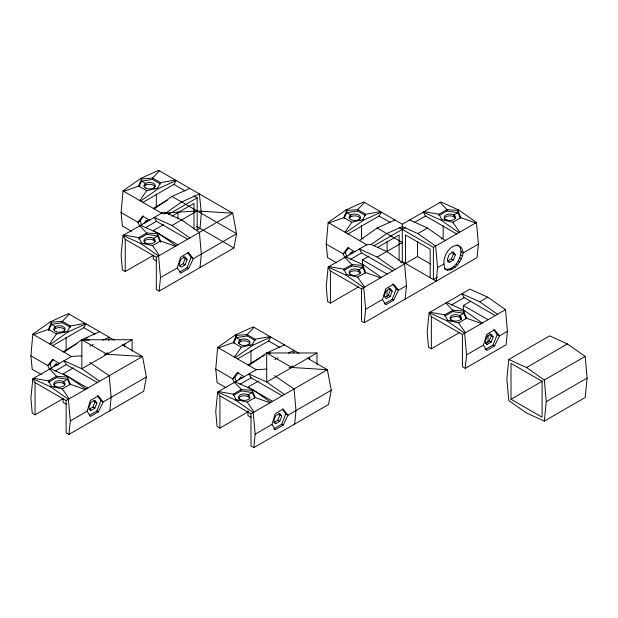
<?xml version="1.0" encoding="UTF-8"?>
<svg xmlns="http://www.w3.org/2000/svg" width="618" height="618" viewBox="0 0 618 618"><rect width="100%" height="100%" fill="white"/><g stroke="black" fill="none" stroke-linecap="round" stroke-linejoin="round"><path stroke-width="0.93" d="M41.321 374.547L32.236 369.301L30.9 355.829L32.824 334.183L50.599 321.7L68.382 313.658L114.129 340.07M131.588 231.294L122.418 226.003L121.089 212.53L123.013 190.892L140.788 178.409L158.571 170.359L232.731 213.179L236.578 233.712L233.905 247.949L159.158 291.109L156.323 289.471L156.323 257.289L232.731 213.179L197.173 210.962L161.615 213.179M226.165 387.78L217.072 382.534L215.744 369.062L217.667 347.424L235.443 334.941L253.226 326.891L298.973 353.303M336.656 262.835L327.563 257.582L326.234 244.11L328.158 222.472L345.933 209.989L363.716 201.947L402.318 224.234L440.92 201.947L458.703 209.989L476.478 222.472L478.402 244.11L477.065 257.582L364.303 322.689L361.468 321.059L361.468 288.869L404.558 263.994L406.482 285.64L405.145 299.104M68.969 434.4L143.724 391.248L146.389 377.003L142.542 356.47L66.141 400.588L66.141 432.77L68.969 434.4L70.305 420.928L68.382 399.29L50.599 386.806L32.824 378.757L30.9 398.177L32.236 413.195L35.064 414.825L63.407 398.463M109.819 410.823L111.147 397.351L109.224 375.705L89.703 362.434M159.158 291.109L160.495 277.636L158.571 255.999L140.788 243.515L123.013 235.466L121.089 254.886L122.418 269.896L125.253 271.534L153.596 255.172M200 267.524L201.337 254.052L199.413 232.414L181.638 219.931L164.705 212.268M253.813 447.641L328.56 404.481L331.233 390.236L327.385 369.711L250.985 413.821L250.985 446.003L253.813 447.641L255.149 434.168L253.226 412.523L235.443 400.039L217.667 391.997L215.744 411.418L217.072 426.428L219.908 428.065L248.251 411.696M294.655 424.056L295.991 410.584L294.068 388.946L274.539 375.667M364.303 322.689L365.64 309.216L363.716 287.579L345.933 275.095L328.158 267.046L326.234 286.466L327.563 301.476L330.398 303.114L358.494 286.891M330.398 303.114L330.398 270.931L328.158 267.046L366.76 244.759L371.24 244.481L386.783 233.573L402.318 226.543L417.853 233.573L435.636 246.057L437.559 267.694L436.223 281.167L402.318 261.592L400.711 262.519M465.254 368.351L506.096 344.767L507.432 331.294L505.509 309.657L462.418 334.531L462.418 366.713L465.254 368.351L466.582 354.879L464.659 333.241L446.884 320.75L429.101 312.708L427.177 332.129L428.513 347.138L431.349 348.776L459.684 332.414M508.776 359.483L506.853 378.904L508.776 400.541L526.551 413.025L544.334 421.074L585.176 397.49L587.1 378.069L585.176 356.431L567.401 343.948L549.618 335.898L508.776 359.483L526.551 367.532L544.334 380.016L546.258 401.654L544.334 421.074M444.535 268.923C453.844 271.279 460.557 259.684 460.943 251.603A13.588 7.849 -60 0 0 458.695 245.771M107.223 352.414L106.984 354.253L104.187 354.431M108.783 340.572L109.224 337.235L102.688 340.194M292.067 365.655L291.827 367.486L289.031 367.664M293.743 352.978L294.068 350.476L288.351 353.063M437.559 267.694L443.963 263.994L444.728 268.498L446.041 269.796C455.118 271.48 461.77 260.742 463.183 252.901L478.402 244.11M87.123 411.217L90.375 400.464L98.386 395.844L103.136 401.97L98.386 411.858L90.375 416.486L87.123 411.217L70.305 420.928M177.312 267.926L180.564 257.173L188.575 252.546L193.326 258.679L188.575 268.567L180.564 273.187L177.312 267.926L160.495 277.636M255.149 434.168L271.966 424.458L275.219 413.705L283.229 409.077L287.98 415.211L283.229 425.099L275.219 429.719L273.728 428.861L281.738 424.234L285.74 413.913L282.233 408.931M382.457 299.506L385.709 288.753L393.72 284.133L398.471 290.259L393.72 300.147L385.709 304.774L382.457 299.506L365.64 309.216M483.4 345.168L486.66 334.415L494.663 329.788L499.421 335.922L494.663 345.81L486.66 350.429L483.4 345.168L466.582 354.879M88.961 409.355L92.97 407.038L94.971 401.878L93.967 400.456M94.894 408.15L96.895 402.99L94.894 400.14L90.885 402.449L88.884 407.61L90.885 410.46L94.894 408.15L92.97 407.038M89.687 415.157L96.895 411.001L100.896 400.68L97.397 395.69M179.15 266.057L183.16 263.747L185.161 258.587L183.654 256.447M185.076 264.859L187.084 259.699L185.076 256.849L181.074 259.158L179.073 264.319L181.074 267.169L185.076 264.859L183.16 263.747M179.869 271.866L187.084 267.702L191.086 257.382L187.578 252.399M273.805 422.588L277.814 420.279L279.815 415.118L278.811 413.689M279.73 421.383L281.738 416.223L279.73 413.38L275.728 415.69L273.728 420.85L275.728 423.701L279.73 421.383L277.814 420.279M385.099 297.181L388.305 295.327L390.306 290.166L388.799 288.034M390.221 296.439L392.229 291.279L390.221 288.428L386.219 290.738L384.218 295.898L386.219 298.749L390.221 296.439L388.305 295.327M384.218 303.909L392.229 299.29L396.231 288.961L392.724 283.979M447.409 261.205L451.41 258.888L453.411 253.728L451.912 251.596M453.334 260L455.335 254.84L453.334 251.989L449.332 254.307L447.324 259.467L449.332 262.31L453.334 260L451.41 258.888M485.246 343.299L489.247 340.989L491.248 335.829L489.75 333.689M491.171 342.102L493.172 336.934L491.171 334.091L487.169 336.401L485.161 341.561L487.169 344.411L491.171 342.102L489.247 340.989M485.161 349.572L493.172 344.944L497.181 334.624L493.674 329.641M33.619 334.647L48.474 329.348L51.402 322.163L62.341 321.337L70.352 325.964L85.199 323.368M123.809 191.356L138.656 186.049L141.592 178.872L152.53 178.046L160.541 182.665L175.388 180.07M218.463 347.888L233.31 342.581L236.246 335.396L247.185 334.57L255.195 339.197L270.043 336.601M328.954 222.936L343.801 217.636L346.737 210.452L357.675 209.626L365.686 214.245L380.534 211.657M48.474 330.7L51.402 324.38L51.402 322.163L50.599 321.7M139.027 186.613L141.592 181.089L141.592 178.872L140.788 178.409M233.681 343.144L236.246 337.621L236.246 335.396L235.443 334.941M344.172 218.2L346.737 212.669L346.737 210.452L345.933 209.989M49.641 343.894L56.477 333.967L67.424 331.41L70.352 325.964M139.83 200.603L146.667 190.676L157.605 188.119L160.541 182.665M234.485 357.134L241.321 347.208L252.26 344.651L255.195 339.197M344.975 232.183L351.812 222.256L362.751 219.699L365.686 214.245M52.684 345.655L83.762 327.71L86.002 323.832L68.219 331.874L50.444 344.357M142.874 202.356L173.944 184.419L176.192 180.533L158.409 188.583L140.626 201.066M237.528 358.888L268.598 340.951L270.846 337.065L253.063 345.107L235.288 357.598M348.019 233.944L379.089 215.999L381.337 212.113L363.554 220.162L345.771 232.646M121.089 212.53L137.907 222.241L140.147 220.95L143.654 215.96M144.156 223.26L146.157 220.41L147.756 221.337M146.072 222.148L147.578 220.016M30.9 355.829L47.717 365.539L49.958 364.241L53.465 359.259M53.967 366.551L55.968 363.701L58.37 365.091M55.89 365.447L56.887 364.017M215.744 369.062L232.561 378.772L234.801 377.474L238.309 372.492M238.811 379.792L240.811 376.941L242.41 377.868M240.726 378.679L241.731 377.258M326.234 244.11L343.052 253.82L345.292 252.53L348.799 247.548M349.301 254.84L351.302 251.989L352.901 252.916M351.217 253.728L352.724 251.596M159.367 170.823L152.53 178.046L152.53 179.398L160.541 184.017M69.185 314.122L62.341 321.337L62.341 322.689L70.352 327.316M364.512 202.403L357.675 209.626L357.675 210.977L365.686 215.605M254.021 327.355L247.185 334.57L247.185 335.929L255.195 340.549M154.245 208.923L172.02 196.439L189.803 188.397M164.627 213.928L181.638 201.986L199.413 193.944L201.337 213.364L200 228.374L197.173 230.012L197.173 197.83L193.967 195.976M64.056 352.221L81.839 339.738L99.614 331.688M89.965 346.319L93.194 344.489M359.39 240.51L377.165 228.019L394.948 219.977M248.899 365.454L266.682 352.971L284.458 344.921M274.809 359.56L278.038 357.729M153.279 208.374L167.262 200.302M163.052 212.345L123.013 235.466L125.253 239.351L125.253 271.534M145.276 227.787L156.485 221.314L187.563 239.259M168.552 214.353L197.173 197.83M171.765 216.192L193.967 203.376L193.967 229.015M123.809 235.002L138.656 237.598L146.667 232.978L157.605 233.805L158.409 233.341L176.192 245.825M138.656 238.95L146.667 234.33L157.605 236.022L160.541 242.341M163.693 224.55L153.279 230.568L177.953 244.805M140.788 243.515L141.592 243.052L152.53 245.609L159.367 255.535M156.485 221.314L154.245 217.436L172.02 225.477L197.173 210.962M143.994 243.878L145.593 242.959M152.53 245.609L160.541 240.981L175.388 246.288M63.098 351.665L77.072 343.593M86.118 338.37L87.764 337.42M81.839 355.821L71.425 356.47L32.824 378.757L35.064 382.642L35.064 414.825M55.087 371.086L66.296 364.612L97.374 382.55M33.619 378.301L48.474 380.889L56.477 376.269L67.424 377.096L68.219 376.632L86.002 389.116M48.474 382.248L56.477 377.621L67.424 379.313L69.988 384.844M73.503 367.849L63.098 373.859L87.764 388.096M50.599 386.806L51.402 386.343L62.341 388.9L69.185 398.826M132.128 351.109L132.128 339.738L81.839 368.768L64.056 360.727L66.296 364.612M53.805 387.177L55.404 386.25M62.341 388.9L70.352 384.28L85.199 389.579M146.389 377.003L103.136 401.97L100.896 400.68M350.421 259.375L361.63 252.901L392.708 270.839M373.697 245.933L405.524 227.563M414.33 222.472L425.539 215.999L456.617 233.944M377.737 247.3L399.112 234.956L399.112 260.595M328.954 266.582L343.801 269.178L351.812 264.558L362.751 265.385L363.554 264.921L381.337 277.405M424.102 211.657L438.95 214.245L446.961 209.626L457.899 210.452L458.703 209.989M343.801 270.537L351.812 265.91L362.751 267.602L365.315 273.133M362.434 264.581L362.434 259.838L368.838 256.138M438.95 215.605L446.961 210.977L457.899 212.669L460.464 218.2M345.933 275.095L346.737 274.631L357.675 277.188L364.512 287.115M361.63 252.901L359.39 249.015L377.165 257.057L402.318 242.542L377.165 228.019M417.853 233.573L427.463 228.019L445.246 240.51M425.539 215.999L423.299 212.113L441.082 220.162L441.878 219.699L452.824 222.256L459.661 232.183M349.139 275.466L350.738 274.539M444.28 220.533L445.887 219.606M357.675 277.188L365.686 272.569L380.534 277.868M452.824 222.256L460.827 217.636L475.675 222.936M441.491 238.973L443.16 238.007L443.16 225.701M430.692 264.102L417.536 256.509L405.524 263.438L405.524 234.956L430.19 249.201L430.19 277.683M399.112 227.563L433.388 247.347L476.478 222.472M247.942 364.898L260.271 357.776M261.916 356.833L264.38 355.404M266.682 369.062L256.269 369.711L217.667 391.997L219.908 395.883L219.908 428.065M406.482 285.64L398.471 290.259L396.231 288.961M239.931 384.319L251.14 377.845L282.217 395.79M437.559 277.127L433.388 279.529L433.388 247.347M254.825 398.077L252.26 392.554L241.321 390.862L233.31 395.481L233.31 394.129L241.321 389.502L252.26 390.329L253.063 389.865L270.846 402.357M258.347 381.082L247.942 387.092L272.608 401.337M235.443 400.039L236.246 399.576L247.185 402.14L254.021 412.067M316.972 364.342L316.972 352.971L266.682 382.009L248.899 373.96L251.14 377.845M237.845 400.873L240.248 399.483M247.185 402.14L255.195 397.513L270.043 402.812M451.364 305.029L464.18 297.637L495.257 315.574M466.266 318.788L463.701 313.264L452.762 311.572L444.751 316.192L444.751 314.84L452.762 310.221L463.701 311.047L464.504 310.584L482.279 323.067M463.384 310.244L463.384 305.493L470.592 301.337M446.884 320.75L447.687 320.294L458.626 322.851L465.462 332.778M464.18 297.637L461.94 293.751L479.722 301.793L487.726 297.173L505.509 309.657M450.089 321.121L451.688 320.201M331.233 390.236L287.98 415.211L285.74 413.913M458.626 322.851L466.629 318.224L481.484 323.531M507.432 331.294L499.421 335.922L497.181 334.624M526.551 367.532L567.401 343.948M511.016 399.251L542.086 417.189L542.086 381.306L511.016 363.369L511.016 399.251L542.689 380.958M544.334 380.016L585.176 356.431M546.258 401.654L587.1 378.069M152.53 179.398L141.592 181.089L145.593 183.399L145.593 185.253M357.675 210.977L346.737 212.669L350.738 214.987L350.738 216.833M62.341 322.689L51.402 324.38L55.404 326.698L55.404 328.544M247.185 335.929L236.246 337.621L240.248 339.931L240.248 341.777M132.128 339.738L81.839 339.738L81.839 368.768L99.614 381.26M316.972 352.971L266.682 352.971L266.682 382.009L284.458 394.493M89.525 340.217L81.839 339.738L106.984 354.253L142.542 356.47L122.31 344.79M270.522 353.21L266.682 352.971L291.827 367.486L327.385 369.711L307.154 358.031M429.904 312.244L444.751 314.84L447.687 320.294M218.463 391.534L233.31 394.129L236.246 399.576M409.688 219.977L427.463 228.019M371.24 244.481L386.783 251.511L404.558 263.994M487.726 297.173L469.95 289.124L429.101 312.708L431.349 316.594L431.349 348.776M446.721 302.534L464.504 310.584M345.771 256.872L363.554 264.921M140.626 225.292L158.409 233.341M235.288 381.824L253.063 389.865M50.444 368.591L68.219 376.632M460.943 251.603L463.183 252.901A13.619 8.667 -65.7 0 0 452.53 246.729A13.619 8.667 -65.7 0 0 443.94 264.01M460.611 254.662L462.588 255.806M453.411 253.728L455.335 254.84M459.653 257.899L461.376 258.888M458.123 261.074L459.637 261.947M379.089 215.999L390.306 222.472M456.138 263.986L457.482 264.767M448.05 261.576L449.332 262.31M453.821 266.435L455.057 267.154M451.333 268.251L452.538 268.946M448.846 269.309L450.082 270.027M362.751 219.699L363.554 220.162M446.528 269.541L447.865 270.313M358.749 219.606L360.348 220.533M343.801 217.636L351.812 222.256M363.137 238.973L361.468 238.007L361.468 225.701M328.158 222.472L366.76 244.759M463.384 305.493L488.05 319.738M355.01 251.858L347.803 247.694L343.052 253.82L345.029 257.945M362.434 259.838L387.1 274.075M491.248 335.829L493.172 336.934M493.172 344.944L494.663 345.81M485.887 343.67L487.169 344.411M390.306 290.166L392.229 291.279M431.349 316.594L462.418 334.531M392.229 299.29L393.72 300.147M330.398 270.931L361.468 288.869M173.944 184.419L185.161 190.892M157.605 188.119L158.409 188.583M172.02 196.439L236.578 233.712L193.326 258.679L191.086 257.382M153.604 188.026L155.203 188.953M138.656 186.049L146.667 190.676M196.671 226.451L233.905 247.949M123.013 190.892L163.052 214.013M149.865 220.271L142.658 216.115L137.907 222.241L139.884 226.366M185.161 258.587L187.084 259.699M187.084 267.702L188.575 268.567M125.253 239.351L156.323 257.289M156.57 260.95L153.279 259.05L153.279 255.249M268.598 340.951L279.815 347.424M252.26 344.651L253.063 345.107M248.258 344.558L250.661 345.941M233.31 342.581L241.321 347.208M217.667 347.424L256.269 369.711M244.527 376.802L237.312 372.639L232.561 378.772L234.539 382.89M279.815 415.118L281.738 416.223M281.738 424.234L283.229 425.099M274.446 422.959L275.728 423.701M219.908 395.883L250.985 413.821M251.225 417.474L247.942 415.582L247.942 410.831M83.762 327.71L94.971 334.183M67.424 331.41L68.219 331.874M63.415 331.318L65.021 332.245M48.474 329.348L56.477 333.967M32.824 334.183L71.425 356.47M59.683 363.569L52.476 359.406L47.717 365.539L49.703 369.657M94.971 401.878L96.895 402.99M96.895 411.001L98.386 411.858M89.602 409.719L90.885 410.46M35.064 382.642L66.141 400.588M66.381 404.242L63.098 402.341L63.098 398.54M441.082 220.162L458.857 232.646M479.722 301.793L497.498 314.284M377.165 257.057L394.948 269.541M172.02 225.477L189.803 237.961M440.116 202.403L446.961 209.626L446.961 210.977M445.918 302.998L452.762 310.221L452.762 311.572M344.975 257.335L351.812 264.558L351.812 265.91M139.83 225.755L146.667 232.978L146.667 234.33M234.485 382.287L241.321 389.502L241.321 390.862M49.641 369.046L56.477 376.269L56.477 377.621M271.966 424.458L275.219 429.719M438.95 214.245L441.878 219.699M343.801 269.178L346.737 274.631M138.656 237.598L141.592 243.052M48.474 380.889L51.402 386.343M460.827 217.636L457.899 210.452L457.899 212.669L453.89 214.987L453.89 216.833M466.629 318.224L463.701 311.047L463.701 313.264L459.699 315.574L459.699 317.428M365.686 272.569L362.751 265.385L362.751 267.602L358.749 269.911L358.749 271.765M255.195 397.513L252.26 390.329L252.26 392.554L248.258 394.863L248.258 396.71M160.541 240.981L157.605 233.805L157.605 236.022L153.604 238.332L153.604 240.186M70.352 384.28L67.424 377.096L67.424 379.313L63.415 381.623L63.415 383.477M345.292 252.53L346.961 256.833M234.801 377.474L236.47 381.777M140.147 220.95L141.816 225.246M49.958 364.241L51.626 368.544M488.05 334.925L488.05 342.526M417.536 241.314L417.536 256.509M402.318 224.234L402.318 261.592M387.1 241.314L387.1 251.758M387.1 290.213L387.1 296.864M309.603 357.227L309.603 359.444M250.985 350.653L250.985 362.959M177.953 212.167L177.953 218.818M156.323 194.122L156.323 206.427M124.766 343.987L124.766 346.211M66.141 337.42L66.141 349.718M349.27 218.301A5.662 3.268 0 0 1 354.747 215.875A5.662 3.268 0 0 1 360.217 218.301M349.27 273.233A5.662 3.268 0 0 1 354.747 270.808A5.662 3.268 0 0 1 360.217 273.233M444.226 219.143A5.662 3.268 0 0 1 449.147 215.906A5.662 3.268 0 0 1 455.358 218.301M456.841 244.882A13.588 7.849 -60 0 1 458.123 245.385M53.944 384.944A5.662 3.268 0 0 1 59.413 382.519A5.662 3.268 0 0 1 64.882 384.944M53.944 330.012A5.662 3.268 0 0 1 59.413 327.586A5.662 3.268 0 0 1 64.882 330.012M238.787 398.177A5.662 3.268 0 0 1 244.991 395.783A5.662 3.268 0 0 1 249.919 399.027M238.787 343.245A5.662 3.268 0 0 1 244.991 340.85A5.662 3.268 0 0 1 249.919 344.095M144.125 186.713A5.662 3.268 0 0 1 149.602 184.295A5.662 3.268 0 0 1 155.072 186.713M144.125 241.646A5.662 3.268 0 0 1 149.602 239.228A5.662 3.268 0 0 1 155.072 241.646M450.221 318.888A5.662 3.268 0 0 1 456.432 316.493A5.662 3.268 0 0 1 461.352 319.738M350.738 219.606A5.662 3.268 0 0 0 360.217 218.139A5.662 3.268 0 0 0 353.28 214.137A5.662 3.268 0 0 0 350.738 219.606M351.912 275.056A5.662 3.268 0 0 0 360.41 272.229A5.662 3.268 0 0 0 351.912 269.394A5.662 3.268 0 0 0 351.912 275.056M447.061 220.124A5.662 3.268 0 0 0 455.551 217.297A5.662 3.268 0 0 0 447.061 214.461A5.662 3.268 0 0 0 447.061 220.124M56.578 331.835A5.662 3.268 0 0 0 65.075 329.008A5.662 3.268 0 0 0 56.578 326.173A5.662 3.268 0 0 0 56.578 331.835M56.578 386.768A5.662 3.268 0 0 0 65.075 383.94A5.662 3.268 0 0 0 56.578 381.105A5.662 3.268 0 0 0 56.578 386.768M240.248 344.558A5.662 3.268 0 0 0 249.726 343.09A5.662 3.268 0 0 0 242.789 339.089A5.662 3.268 0 0 0 240.248 344.558M241.422 400.008A5.662 3.268 0 0 0 249.919 397.173A5.662 3.268 0 0 0 241.422 394.346A5.662 3.268 0 0 0 241.422 400.008M145.593 188.026A5.662 3.268 0 0 0 155.072 186.559A5.662 3.268 0 0 0 148.135 182.557A5.662 3.268 0 0 0 145.593 188.026M146.767 243.477A5.662 3.268 0 0 0 155.265 240.641A5.662 3.268 0 0 0 146.767 237.814A5.662 3.268 0 0 0 146.767 243.477M452.863 320.719A5.662 3.268 0 0 0 461.352 317.884A5.662 3.268 0 0 0 452.863 315.056A5.662 3.268 0 0 0 452.863 320.719"/></g></svg>
